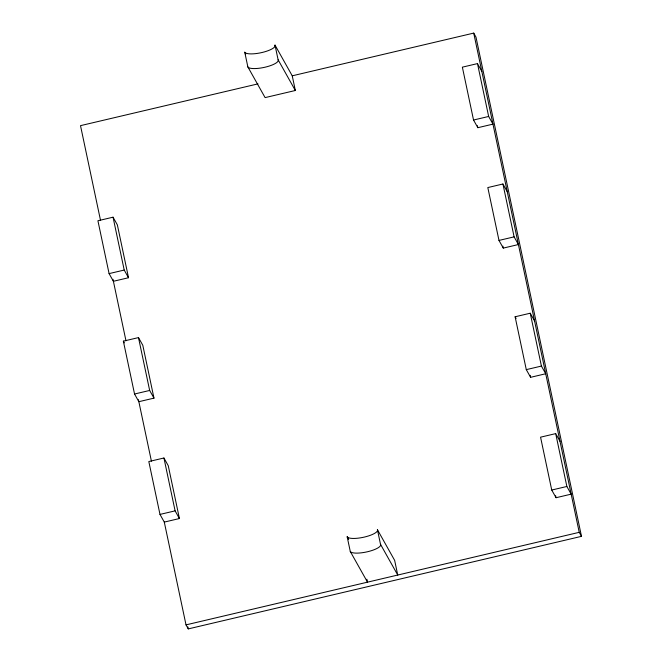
<?xml version="1.0" encoding="UTF-8"?>
<svg xmlns="http://www.w3.org/2000/svg" width="662" height="662" viewBox="0 0 662 662"><rect width="100%" height="100%" fill="white"/><g stroke="black" fill="none" stroke-linecap="round" stroke-linejoin="round"><path stroke-width="0.99" d="M257.981 83.875L80.507 125.648L100.525 220.372M292.24 75.816L295.343 90.495L265.098 97.612L247.861 66.912L244.758 52.224A15.59 4.212 -11.9 0 0 262.036 52.505A15.59 4.212 -11.9 0 0 275.011 45.107L292.24 75.816L473.727 33.1L475.986 37.122L581.493 536.352L188.273 628.9L186.014 624.878L164.292 522.095L159.989 514.415L148.818 461.555L163.936 457.996L168.247 465.676L179.419 518.536L164.292 522.095M477.484 63.602L462.366 67.16L473.537 120.021L477.84 127.7L492.967 124.133L488.655 116.462L477.484 63.602L481.795 71.273M473.537 120.021L488.655 116.462M113.045 217.194L97.918 220.752L109.089 273.613L113.401 281.292L128.527 277.726L117.356 224.873L113.045 217.194L124.216 270.055L128.527 277.726M109.089 273.613L124.216 270.055M502.93 184.003L487.811 187.561L498.983 240.422L503.286 248.101L518.412 244.543L514.109 236.864L502.93 184.003L507.241 191.682M498.983 240.422L514.109 236.864M123.364 341.153L138.49 337.595L142.802 345.274L153.973 398.135L138.846 401.693L134.543 394.014L123.364 341.153L124.324 342.858M134.543 394.014L149.662 390.456L153.973 398.135M530.245 313.217L541.417 366.078L545.72 373.749L530.601 377.315L526.29 369.636L515.119 316.775L530.245 313.217L534.548 320.896M526.29 369.636L541.417 366.078M159.989 514.415L175.107 510.857L179.419 518.536M555.691 433.618L540.564 437.177L551.736 490.037L556.047 497.716L571.165 494.158L566.862 486.479L555.691 433.618L559.994 441.297M551.736 490.037L566.862 486.479M186.014 624.878L579.233 532.331L581.493 536.352M515.119 316.775L516.079 318.48M275.011 45.107L278.114 59.795L295.343 90.495M244.758 52.224L245.743 53.978M377.414 529.658L394.643 560.358L397.746 575.046L380.518 544.338L377.414 529.658A15.59 4.212 -11.9 0 1 364.448 537.056A15.59 4.212 -11.9 0 1 347.169 536.774L350.272 551.454L367.501 582.163L366.88 579.225M347.169 536.774L348.642 539.406M473.727 33.1L579.233 532.331M477.418 125.697L477.84 127.7M502.872 246.107L503.286 248.101M530.179 375.321L530.601 377.315M555.625 495.722L556.047 497.716M138.49 337.595L149.662 390.456M163.936 457.996L175.107 510.857M187.843 626.881L188.273 628.9M112.979 279.298L125.97 340.764M138.424 399.699L151.416 461.174M278.114 59.795A15.59 4.212 -11.9 0 1 265.139 67.185A15.59 4.212 -11.9 0 1 247.861 66.912M380.518 544.338A15.59 4.212 -11.9 0 1 367.551 551.736A15.59 4.212 -11.9 0 1 350.272 551.454"/></g></svg>
